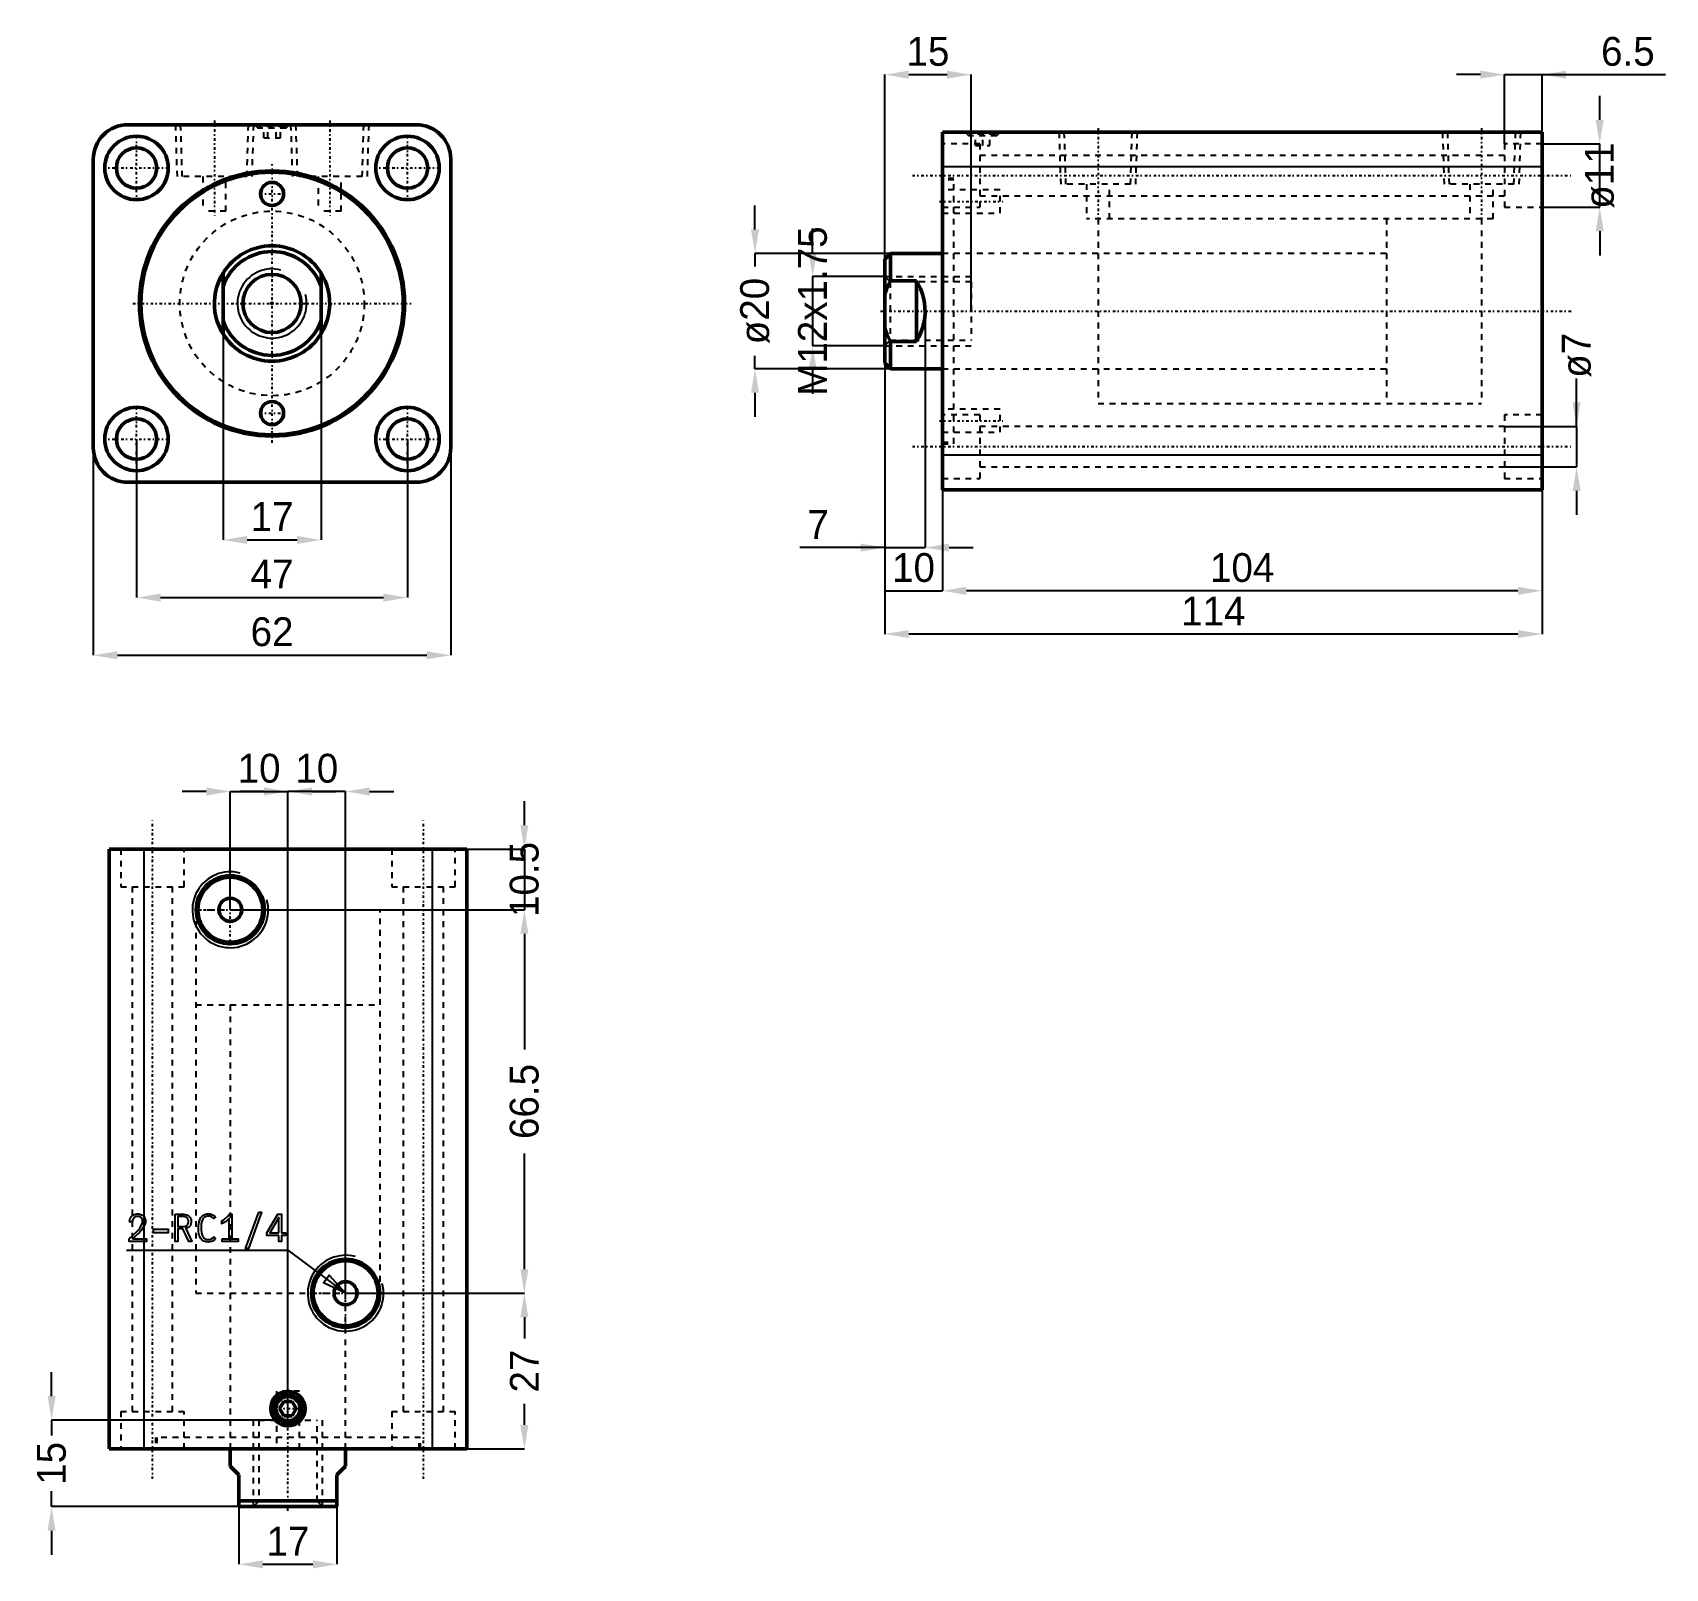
# Model space of a CAD drawing. Header units: millimetres. Extents: x -42 to 242, y -219 to 47.
import ezdxf

# ---------------------------------------------------------------- set-up
doc = ezdxf.new("R2010")
doc.units = ezdxf.units.MM
doc.linetypes.add('Center', pattern=[1.5, 0.45, -0.5, 0.05, -0.5])
doc.linetypes.add('Dashed', pattern=[2, 1, -1])
for name, color, linetype, lineweight in [('2d ConnectionPoints', 7, 'Continuous', 50), ('AM_0', 7, 'Continuous', 50), ('AM_4', 3, 'Continuous', 25), ('AM_5', 3, 'Continuous', 25), ('AM_7', 7, 'Center', 25), ('AM_9', 6, 'Dashed', 25)]:
    doc.layers.add(name, color=color, linetype=linetype, lineweight=lineweight)
doc.dimstyles.new('ISO-25', dxfattribs={"dimtxt": 2.5, "dimasz": 2.5, "dimexe": 1.25, "dimexo": 0.625, "dimtad": 1, "dimtxsty": 'Standard', "dimcen": 2.5, "dimadec": 0, "dimazin": 0, "dimtfac": 1, "dimtmove": 0, "dimatfit": 3, "dimfxl": 1, "dimarcsym": 0})

# ---------------------------------------------------------------- blocks, each defined once
blk = doc.blocks.new('1_RODcxhc_a_sd_32_50_IN_0_in_CXHC_A_IN_SD_32_50ST_0__CN_0')
at = {"layer": 'AM_0'}
for p, q in [((-8.5, -5.27), (-8.5, 5.27)), ((8.5, 5.27), (8.5, -5.27))]:
    blk.add_line(p, q, dxfattribs=at)
for points in [[(-8.5, 5.27), (-8.93, 4.51), (-9.29, 3.71), (-9.57, 2.89), (-9.79, 2.04), (-9.93, 1.18), (-10, 0.31), (-9.98, -0.56), (-9.9, -1.43), (-9.74, -2.29), (-9.5, -3.13), (-9.19, -3.94), (-8.81, -4.73), (-8.5, -5.27)], [(8.5, -5.27), (8.93, -4.51), (9.29, -3.71), (9.57, -2.89), (9.79, -2.04), (9.93, -1.18), (10, -0.31), (9.98, 0.56), (9.9, 1.43), (9.74, 2.29), (9.5, 3.13), (9.19, 3.94), (8.81, 4.73), (8.5, 5.27)]]:
    blk.add_lwpolyline(points, dxfattribs=at)
blk.add_circle((0, 0), 5.05, dxfattribs=at)
for radius, start, end in [(10, 31.7883, 148.2117), (9, 19.1881, 160.8119), (9, 199.1881, 340.8119), (10, 211.7883, 328.2117)]:
    blk.add_arc((0, 0), radius, start, end, dxfattribs=at)
at = {"layer": 'AM_5'}
blk.add_arc((0, 0), 6, 75, 15, dxfattribs=at)
blk = doc.blocks.new('2_bodycxhc_a_sd_32_50_0_in_CXHC_A_IN_SD_32_50ST_0__CN_0')
at = {"layer": 'AM_0'}
for p, q in [((25, 31), (-25, 31)), ((-31, 25), (-31, -25)), ((31, -25), (31, 25)), ((-25, -31), (25, -31))]:
    blk.add_line(p, q, dxfattribs=at)
for centre, radius in [((-23.5, 23.5), 5.5), ((23.5, 23.5), 5.5), ((-23.5, 23.5), 3.5), ((23.5, 23.5), 3.5), ((0, 0), 23), ((0, 0), 22.75), ((0, 19), 2), ((-23.5, -23.5), 5.5), ((0, -19), 2), ((23.5, -23.5), 5.5), ((-23.5, -23.5), 3.5), ((23.5, -23.5), 3.5)]:
    blk.add_circle(centre, radius, dxfattribs=at)
for centre, start, end in [((-25, 25), 90, 180), ((25, 25), 0, 90), ((-25, -25), 180, 270), ((25, -25), 270, 360)]:
    blk.add_arc(centre, 6, start, end, dxfattribs=at)
at = {"layer": 'AM_5', "linetype": 'Dashed'}
for p, q in [((-16.77, 31), (-16.48, 22)), ((-3.23, 31), (-3.52, 22)), ((3.23, 31), (3.52, 22)), ((16.77, 31), (16.48, 22))]:
    blk.add_line(p, q, dxfattribs=at)
at = {"layer": 'AM_7'}
for p, q in [((-10, 31.75), (-10, 15.25)), ((10, 31.75), (10, 15.25)), ((-23.5, 17.73), (-23.5, 29.27)), ((0, 31.03), (0, 30.37)), ((23.5, 17.73), (23.5, 29.27)), ((-29.27, 23.5), (-17.73, 23.5)), ((0, -24.15), (0, 24.15)), ((17.73, 23.5), (29.27, 23.5)), ((-2.1, 19), (2.1, 19)), ((-24.15, 0), (24.15, 0)), ((-23.5, -29.27), (-23.5, -17.73)), ((-2.1, -19), (2.1, -19)), ((23.5, -29.27), (23.5, -17.73)), ((-29.27, -23.5), (-17.73, -23.5)), ((17.73, -23.5), (29.27, -23.5))]:
    blk.add_line(p, q, dxfattribs=at)
at = {"layer": 'AM_9'}
for p, q in [((-15.91, 31), (-15.63, 22)), ((-4.37, 22), (-4.09, 31)), ((-3, 31), (-2.4, 30.4)), ((-2.1, 30.7), (-2.4, 30.4)), ((2.4, 30.4), (-2.4, 30.4)), ((2.1, 30.7), (-2.1, 30.7)), ((-1.44, 28.7), (-1.44, 30.7)), ((-1.44, 28.7), (1.44, 28.7)), ((-0.72, 28.7), (-0.72, 30.7)), ((0.72, 28.7), (0.72, 30.7)), ((1.44, 28.7), (1.44, 30.7)), ((2.4, 30.4), (2.1, 30.7)), ((2.4, 30.4), (3, 31)), ((4.09, 31), (4.37, 22)), ((15.63, 22), (15.91, 31)), ((-4.37, 22), (-15.63, 22)), ((-12, 22), (-12, 16)), ((-8, 16), (-8, 22)), ((15.63, 22), (4.37, 22)), ((8, 22), (8, 16)), ((12, 16), (12, 22)), ((-8, 16), (-12, 16)), ((12, 16), (8, 16))]:
    blk.add_line(p, q, dxfattribs=at)
blk.add_circle((0, 0), 16, dxfattribs=at)
blk = doc.blocks.new('*D3')
at = {"layer": 'AM_5', "color": 0, "lineweight": -2}
for p, q in [((-23.5, -23.5), (-23.5, -51)), ((23.5, -23.5), (23.5, -51)), ((-19.33, -51), (19.33, -51))]:
    blk.add_line(p, q, dxfattribs=at)
at = {"layer": 'AM_5', "color": 0}
for points in [[(-19.33, -50.31), (-19.33, -51.69), (-23.5, -51)], [(19.33, -51.69), (19.33, -50.31), (23.5, -51)]]:
    blk.add_solid(points, dxfattribs=at)
at = {"layer": 'Defpoints', "color": 0}
for p in [(-23.5, -23.5), (23.5, -23.5), (23.5, -51)]:
    blk.add_point(p, dxfattribs=at)
at = {"layer": 'AM_5', "color": 0, "insert": (0, -46.91), "char_height": 5, "attachment_point": 5}
blk.add_mtext('47', dxfattribs=at)
blk = doc.blocks.new('*D4')
at = {"layer": 'AM_5', "color": 0, "lineweight": -2}
for p, q in [((-31, -25), (-31, -61)), ((31, -25), (31, -61)), ((-26.83, -61), (26.83, -61))]:
    blk.add_line(p, q, dxfattribs=at)
at = {"layer": 'AM_5', "color": 0}
for points in [[(-26.83, -60.31), (-26.83, -61.69), (-31, -61)], [(26.83, -61.69), (26.83, -60.31), (31, -61)]]:
    blk.add_solid(points, dxfattribs=at)
at = {"layer": 'Defpoints', "color": 0}
for p in [(-31, -25), (31, -25), (31, -61)]:
    blk.add_point(p, dxfattribs=at)
at = {"layer": 'AM_5', "color": 0, "insert": (0, -56.95), "char_height": 5, "attachment_point": 5}
blk.add_mtext('62', dxfattribs=at)
blk = doc.blocks.new('*D5')
at = {"layer": 'AM_5', "color": 0, "lineweight": -2}
for p, q in [((-8.5, 0), (-8.5, -41)), ((8.5, 0), (8.5, -41)), ((-4.33, -41), (4.33, -41))]:
    blk.add_line(p, q, dxfattribs=at)
at = {"layer": 'AM_5', "color": 0}
for points in [[(-4.33, -40.31), (-4.33, -41.69), (-8.5, -41)], [(4.33, -41.69), (4.33, -40.31), (8.5, -41)]]:
    blk.add_solid(points, dxfattribs=at)
at = {"layer": 'Defpoints', "color": 0}
for p in [(-8.5, 0), (8.5, 0), (8.5, -41)]:
    blk.add_point(p, dxfattribs=at)
at = {"layer": 'AM_5', "color": 0, "insert": (0, -36.95), "char_height": 5, "attachment_point": 5}
blk.add_mtext('17', dxfattribs=at)
blk = doc.blocks.new('1_RODcxhc_a_sd_32_50_IN_0_in_CXHC_A_IN_SD_32_50ST_0__CN_2')
at = {"layer": 'AM_0'}
for p, q in [((-9, 10), (-10, 9)), ((-10, 9), (-10, -9)), ((0, 10), (-9, 10)), ((-9, 10), (-9, 5.27)), ((-4.5, 5.27), (-9, 5.27)), ((-4.5, 5.27), (-4.5, -5.27)), ((-9, -5.27), (-4.5, -5.27)), ((-9, -5.27), (-9, -10)), ((-10, -9), (-9, -10)), ((-9, -10), (0, -10))]:
    blk.add_line(p, q, dxfattribs=at)
for points in [[(-9, 5.27), (-9.55, 4.14), (-10, 2.96)], [(-4.5, -5.27), (-4.07, -4.51), (-3.71, -3.71), (-3.43, -2.89), (-3.21, -2.04), (-3.07, -1.18), (-3, -0.31), (-3.02, 0.56), (-3.1, 1.43), (-3.26, 2.29), (-3.5, 3.13), (-3.81, 3.94), (-4.19, 4.73), (-4.5, 5.27)], [(-10, -2.96), (-9.55, -4.13), (-9, -5.27)]]:
    blk.add_lwpolyline(points, dxfattribs=at)
at = {"layer": 'AM_5', "linetype": 'Dashed'}
for p, q in [((-10, 6), (5, 6)), ((-10, -6), (5, -6))]:
    blk.add_line(p, q, dxfattribs=at)
at = {"layer": 'AM_9'}
for p, q in [((93.5, 16), (77, 16)), ((77, 16), (77, -16)), ((93.5, 16), (93.5, -16)), ((77, 10), (0, 10)), ((-9.05, 5.05), (-10, 6)), ((5, 5.05), (-9.05, 5.05)), ((-9.05, 5.05), (-9.05, -5.05)), ((5, 5.05), (5, -5.05)), ((-10, -6), (-9.05, -5.05)), ((-9.05, -5.05), (5, -5.05)), ((0, -10), (77, -10)), ((77, -16), (93.5, -16))]:
    blk.add_line(p, q, dxfattribs=at)
blk = doc.blocks.new('2_bodycxhc_a_sd_32_50_0_in_CXHC_A_IN_SD_32_50ST_0__CN_2')
at = {"layer": 'AM_0'}
for p, q in [((104, 31), (0, 31)), ((0, -31), (0, 31)), ((104, -31), (104, 31)), ((104, -31), (0, -31))]:
    blk.add_line(p, q, dxfattribs=at)
at = {"layer": 'AM_4'}
for p, q in [((104, 25), (0, 25)), ((104, -25), (0, -25))]:
    blk.add_line(p, q, dxfattribs=at)
at = {"layer": 'AM_5', "linetype": 'Dashed'}
for p, q in [((20.23, 31), (20.52, 22)), ((33.77, 31), (33.48, 22)), ((86.73, 31), (87.02, 22)), ((100.27, 31), (99.98, 22))]:
    blk.add_line(p, q, dxfattribs=at)
at = {"layer": 'AM_7'}
for p, q in [((27, 31.75), (27, 15.25)), ((93.5, 31.75), (93.5, 15.25)), ((7, 31.03), (7, 30.37)), ((-5.2, 23.5), (109.2, 23.5)), ((-0.5, 19), (10.5, 19)), ((-10.75, 0), (109.2, 0)), ((-0.5, -19), (10.5, -19)), ((-5.2, -23.5), (109.2, -23.5))]:
    blk.add_line(p, q, dxfattribs=at)
at = {"layer": 'AM_9'}
for p, q in [((6.5, 29), (0, 29)), ((4, 31), (4.6, 30.4)), ((4.9, 30.7), (4.6, 30.4)), ((9.4, 30.4), (4.6, 30.4)), ((9.1, 30.7), (4.9, 30.7)), ((5.75, 28.7), (5.75, 30.7)), ((5.75, 28.7), (8.25, 28.7)), ((6.5, 29), (6.5, 18)), ((7, 28.7), (7, 30.7)), ((8.25, 28.7), (8.25, 30.7)), ((9.4, 30.4), (9.1, 30.7)), ((9.4, 30.4), (10, 31)), ((21.09, 31), (21.37, 22)), ((32.63, 22), (32.91, 31)), ((87.59, 31), (87.87, 22)), ((104, 29), (97.5, 29)), ((97.5, 29), (97.5, 18)), ((99.13, 22), (99.41, 31)), ((97.5, 27), (6.5, 27)), ((2, 23), (0, 23)), ((2, 22.75), (0, 22.75)), ((2, -23), (2, 23)), ((10, 21), (0, 21)), ((6.5, 20), (97.5, 20)), ((10, 17), (10, 21)), ((32.63, 22), (21.37, 22)), ((25, 22), (25, 16)), ((29, 16), (29, 22)), ((99.13, 22), (87.87, 22)), ((91.5, 22), (91.5, 16)), ((95.5, 16), (95.5, 22)), ((0, 18), (6.5, 18)), ((0, 17), (10, 17)), ((97.5, 18), (104, 18)), ((95.5, 16), (25, 16)), ((27, 16), (27, -16)), ((93.5, 16), (93.5, -16)), ((27, 10), (0, 10)), ((0, -10), (27, -10)), ((27, -16), (93.5, -16)), ((10, -17), (0, -17)), ((6.5, -18), (0, -18)), ((6.5, -18), (6.5, -29)), ((10, -21), (10, -17)), ((104, -18), (97.5, -18)), ((97.5, -18), (97.5, -29)), ((0, -21), (10, -21)), ((97.5, -20), (6.5, -20)), ((0, -22.75), (2, -22.75)), ((0, -23), (2, -23)), ((6.5, -27), (97.5, -27)), ((0, -29), (6.5, -29)), ((97.5, -29), (104, -29))]:
    blk.add_line(p, q, dxfattribs=at)
blk = doc.blocks.new('*D19')
at = {"layer": 'AM_5', "color": 0, "lineweight": -2}
for p, q in [((83.76, 12.84), (83.76, 17.01)), ((107.26, 8.68), (83.76, 8.68)), ((83.76, 8.68), (83.76, 6.43)), ((83.76, -11.32), (83.76, -9.07)), ((107.26, -11.32), (83.76, -11.32)), ((83.76, -15.49), (83.76, -19.66))]:
    blk.add_line(p, q, dxfattribs=at)
at = {"layer": 'AM_5', "color": 0}
for points in [[(83.07, 12.84), (84.46, 12.84), (83.76, 8.68)], [(84.46, -15.49), (83.07, -15.49), (83.76, -11.32)]]:
    blk.add_solid(points, dxfattribs=at)
at = {"layer": 'Defpoints', "color": 0}
for p in [(107.26, 8.68), (83.76, -11.32), (107.26, -11.32)]:
    blk.add_point(p, dxfattribs=at)
at = {"layer": 'AM_5', "color": 0, "insert": (83.76, -1.32), "char_height": 5, "attachment_point": 5, "rotation": 90}
blk.add_mtext('ø20', dxfattribs=at)
blk = doc.blocks.new('*D20')
at = {"layer": 'AM_5', "color": 0, "lineweight": -2}
for p, q in [((106.26, -1.32), (106.26, -42.32)), ((113.26, -1.32), (113.26, -42.32)), ((106.26, -42.32), (91.55, -42.32)), ((106.26, -42.32), (113.26, -42.32)), ((117.43, -42.32), (121.59, -42.32))]:
    blk.add_line(p, q, dxfattribs=at)
at = {"layer": 'AM_5', "color": 0}
for points in [[(102.09, -43.02), (102.09, -41.63), (106.26, -42.32)], [(117.43, -41.63), (117.43, -43.02), (113.26, -42.32)]]:
    blk.add_solid(points, dxfattribs=at)
at = {"layer": 'Defpoints', "color": 0}
for p in [(106.26, -1.32), (113.26, -1.32), (113.26, -42.32)]:
    blk.add_point(p, dxfattribs=at)
at = {"layer": 'AM_5', "color": 0, "insert": (94.72, -38.32), "char_height": 5, "attachment_point": 5}
blk.add_mtext('7', dxfattribs=at)
blk = doc.blocks.new('*D21')
at = {"layer": 'AM_5', "color": 0, "lineweight": -2}
for p, q in [((106.26, -1.32), (106.26, -49.82)), ((116.26, -26.32), (116.26, -49.82)), ((106.26, -49.82), (116.26, -49.82))]:
    blk.add_line(p, q, dxfattribs=at)
at = {"layer": 'Defpoints', "color": 0}
for p in [(106.26, -1.32), (116.26, -26.32), (116.26, -49.82)]:
    blk.add_point(p, dxfattribs=at)
at = {"layer": 'AM_5', "color": 0, "insert": (111.26, -45.82), "char_height": 5, "attachment_point": 5}
blk.add_mtext('10', dxfattribs=at)
blk = doc.blocks.new('*D22')
at = {"layer": 'AM_5', "color": 0, "lineweight": -2}
for p, q in [((116.26, -26.32), (116.26, -49.82)), ((220.26, -32.32), (220.26, -49.82)), ((216.09, -49.82), (120.43, -49.82))]:
    blk.add_line(p, q, dxfattribs=at)
at = {"layer": 'AM_5', "color": 0}
for points in [[(120.43, -49.13), (120.43, -50.52), (116.26, -49.82)], [(216.09, -50.52), (216.09, -49.13), (220.26, -49.82)]]:
    blk.add_solid(points, dxfattribs=at)
at = {"layer": 'Defpoints', "color": 0}
for p in [(116.26, -26.32), (220.26, -32.32), (116.26, -49.82)]:
    blk.add_point(p, dxfattribs=at)
at = {"layer": 'AM_5', "color": 0, "insert": (168.26, -45.82), "char_height": 5, "attachment_point": 5}
blk.add_mtext('104', dxfattribs=at)
blk = doc.blocks.new('*D23')
at = {"layer": 'AM_5', "color": 0, "lineweight": -2}
for p, q in [((106.26, -1.32), (106.26, -57.32)), ((220.26, -32.32), (220.26, -57.32)), ((216.09, -57.32), (110.43, -57.32))]:
    blk.add_line(p, q, dxfattribs=at)
at = {"layer": 'AM_5', "color": 0}
for points in [[(110.43, -56.63), (110.43, -58.02), (106.26, -57.32)], [(216.09, -58.02), (216.09, -56.63), (220.26, -57.32)]]:
    blk.add_solid(points, dxfattribs=at)
at = {"layer": 'Defpoints', "color": 0}
for p in [(106.26, -1.32), (220.26, -32.32), (106.26, -57.32)]:
    blk.add_point(p, dxfattribs=at)
at = {"layer": 'AM_5', "color": 0, "insert": (163.26, -53.32), "char_height": 5, "attachment_point": 5}
blk.add_mtext('114', dxfattribs=at)
blk = doc.blocks.new('*D24')
at = {"layer": 'AM_5', "color": 0, "lineweight": -2}
for p, q in [((226.26, -21.32), (226.26, -12.99)), ((213.76, -21.32), (226.26, -21.32)), ((226.26, -21.32), (226.26, -28.32)), ((213.76, -28.32), (226.26, -28.32)), ((226.26, -32.49), (226.26, -36.66))]:
    blk.add_line(p, q, dxfattribs=at)
at = {"layer": 'AM_5', "color": 0}
for points in [[(225.57, -17.16), (226.96, -17.16), (226.26, -21.32)], [(226.96, -32.49), (225.57, -32.49), (226.26, -28.32)]]:
    blk.add_solid(points, dxfattribs=at)
at = {"layer": 'Defpoints', "color": 0}
for p in [(213.76, -21.32), (213.76, -28.32), (226.26, -28.32)]:
    blk.add_point(p, dxfattribs=at)
at = {"layer": 'AM_5', "color": 0, "insert": (226.26, -8.99), "char_height": 5, "attachment_point": 5, "rotation": 90}
blk.add_mtext('ø7', dxfattribs=at)
blk = doc.blocks.new('*D25')
at = {"layer": 'AM_5', "color": 0, "lineweight": -2}
for p, q in [((230.26, 31.84), (230.26, 36.01)), ((220.26, 27.68), (230.26, 27.68)), ((230.26, 16.68), (230.26, 27.68)), ((220.26, 16.68), (230.26, 16.68)), ((230.26, 12.51), (230.26, 8.34))]:
    blk.add_line(p, q, dxfattribs=at)
at = {"layer": 'AM_5', "color": 0}
for points in [[(229.57, 31.84), (230.96, 31.84), (230.26, 27.68)], [(230.96, 12.51), (229.57, 12.51), (230.26, 16.68)]]:
    blk.add_solid(points, dxfattribs=at)
at = {"layer": 'Defpoints', "color": 0}
for p in [(220.26, 27.68), (230.26, 27.68), (220.26, 16.68)]:
    blk.add_point(p, dxfattribs=at)
at = {"layer": 'AM_5', "color": 0, "insert": (230.26, 22.18), "char_height": 5, "attachment_point": 5, "rotation": 90}
blk.add_mtext('ø11', dxfattribs=at)
blk = doc.blocks.new('*D26')
at = {"layer": 'AM_5', "color": 0, "lineweight": -2}
for p, q in [((209.59, 39.68), (205.43, 39.68)), ((213.76, 27.68), (213.76, 39.68)), ((213.76, 39.68), (220.26, 39.68)), ((220.26, 27.68), (220.26, 39.68)), ((220.26, 39.68), (241.65, 39.68))]:
    blk.add_line(p, q, dxfattribs=at)
at = {"layer": 'AM_5', "color": 0}
for points in [[(209.59, 38.98), (209.59, 40.37), (213.76, 39.68)], [(224.43, 40.37), (224.43, 38.98), (220.26, 39.68)]]:
    blk.add_solid(points, dxfattribs=at)
at = {"layer": 'Defpoints', "color": 0}
for p in [(220.26, 39.68), (213.76, 27.68), (220.26, 27.68)]:
    blk.add_point(p, dxfattribs=at)
at = {"layer": 'AM_5', "color": 0, "insert": (235.15, 43.68), "char_height": 5, "attachment_point": 5}
blk.add_mtext('6.5', dxfattribs=at)
blk = doc.blocks.new('*D27')
at = {"layer": 'AM_5', "color": 0, "lineweight": -2}
for p, q in [((106.26, -1.32), (106.26, 39.68)), ((110.43, 39.68), (117.09, 39.68)), ((121.26, -1.32), (121.26, 39.68))]:
    blk.add_line(p, q, dxfattribs=at)
at = {"layer": 'AM_5', "color": 0}
for points in [[(110.43, 40.37), (110.43, 38.98), (106.26, 39.68)], [(117.09, 38.98), (117.09, 40.37), (121.26, 39.68)]]:
    blk.add_solid(points, dxfattribs=at)
at = {"layer": 'Defpoints', "color": 0}
for p in [(121.26, 39.68), (106.26, -1.32), (121.26, -1.32)]:
    blk.add_point(p, dxfattribs=at)
at = {"layer": 'AM_5', "color": 0, "insert": (113.76, 43.68), "char_height": 5, "attachment_point": 5}
blk.add_mtext('15', dxfattribs=at)
blk = doc.blocks.new('*D28')
at = {"layer": 'AM_5', "color": 0, "lineweight": -2}
for p, q in [((93.76, 8.84), (93.76, 13.01)), ((106.26, 4.68), (93.76, 4.68)), ((93.76, 4.68), (93.76, -7.32)), ((106.26, -7.32), (93.76, -7.32)), ((93.76, -11.49), (93.76, -15.66))]:
    blk.add_line(p, q, dxfattribs=at)
at = {"layer": 'AM_5', "color": 0}
for points in [[(93.07, 8.84), (94.46, 8.84), (93.76, 4.68)], [(94.46, -11.49), (93.07, -11.49), (93.76, -7.32)]]:
    blk.add_solid(points, dxfattribs=at)
at = {"layer": 'Defpoints', "color": 0}
for p in [(106.26, 4.68), (93.76, -7.32), (106.26, -7.32)]:
    blk.add_point(p, dxfattribs=at)
at = {"layer": 'AM_5', "color": 0, "insert": (93.76, -1.32), "char_height": 5, "attachment_point": 5, "rotation": 90}
blk.add_mtext('M12x1.75', dxfattribs=at)
blk = doc.blocks.new('1_RODcxhc_a_sd_32_50_IN_0_in_CXHC_A_IN_SD_32_50ST_0__CN_4')
at = {"layer": 'AM_0'}
for p, q in [((-10, 0), (-10, -3)), ((10, -3), (10, 0)), ((-8.5, -4.5), (-10, -3)), ((-8.5, -10), (-8.5, -4.5)), ((10, -3), (8.5, -4.5)), ((8.5, -4.5), (8.5, -10)), ((-8.5, -9), (8.5, -9)), ((-8.5, -10), (8.5, -10))]:
    blk.add_line(p, q, dxfattribs=at)
at = {"layer": 'AM_5', "linetype": 'Dashed'}
for p, q in [((-6, -10), (-6, 5)), ((6, -10), (6, 5))]:
    blk.add_line(p, q, dxfattribs=at)
at = {"layer": 'AM_7'}
blk.add_line((0, -10.75), (0, 109.2), dxfattribs=at)
at = {"layer": 'AM_9'}
for p, q in [((-16, 93.5), (16, 93.5)), ((-16, 93.5), (-16, 77)), ((16, 77), (16, 93.5)), ((-16, 77), (16, 77)), ((-10, 77), (-10, 0)), ((10, 0), (10, 77)), ((-5.053, 5), (5.053, 5)), ((-5.053, 5), (-5.053, -9.053)), ((5.053, -9.053), (5.053, 5)), ((-5.053, -9.053), (-6, -10)), ((-5.053, -9.053), (5.053, -9.053)), ((6, -10), (5.053, -9.053))]:
    blk.add_line(p, q, dxfattribs=at)
blk = doc.blocks.new('2_bodycxhc_a_sd_32_50_0_in_CXHC_A_IN_SD_32_50ST_0__CN_4')
at = {"layer": 'AM_0'}
for p, q in [((-31, 104), (-31, 0)), ((31, 104), (-31, 104)), ((31, 104), (31, 0)), ((-0.72, 8.25), (-1.44, 7)), ((-1.44, 7), (-0.72, 5.75)), ((0.72, 8.25), (-0.72, 8.25)), ((-0.72, 5.75), (0.72, 5.75)), ((1.44, 7), (0.72, 8.25)), ((0.72, 5.75), (1.44, 7)), ((31, 0), (-31, 0))]:
    blk.add_line(p, q, dxfattribs=at)
for centre, radius in [((-10, 93.5), 5.91), ((-10, 93.5), 5.63), ((-10, 93.5), 2), ((10, 27), 5.91), ((10, 27), 5.63), ((10, 27), 2), ((0, 7), 3), ((0, 7), 2.4), ((0, 7), 2.1)]:
    blk.add_circle(centre, radius, dxfattribs=at)
at = {"layer": 'AM_4'}
for p, q in [((-25, 104), (-25, 0)), ((25, 104), (25, 0))]:
    blk.add_line(p, q, dxfattribs=at)
at = {"layer": 'AM_5'}
for centre in [(-10, 93.5), (10, 27)]:
    blk.add_arc(centre, 6.58, 75, 15, dxfattribs=at)
at = {"layer": 'AM_7'}
for p, q in [((-23.5, -5.2), (-23.5, 109.2)), ((23.5, -5.2), (23.5, 109.2)), ((-10, 87.29), (-10, 99.71)), ((-16.21, 93.5), (-3.79, 93.5)), ((10, 20.79), (10, 33.21)), ((3.79, 27), (16.21, 27)), ((-3.15, 7), (3.15, 7))]:
    blk.add_line(p, q, dxfattribs=at)
at = {"layer": 'AM_9'}
for p, q in [((-29, 104), (-29, 97.5)), ((-18, 97.5), (-18, 104)), ((18, 104), (18, 97.5)), ((29, 97.5), (29, 104)), ((-29, 97.5), (-18, 97.5)), ((-27, 97.5), (-27, 6.5)), ((-20, 6.5), (-20, 97.5)), ((18, 97.5), (29, 97.5)), ((20, 97.5), (20, 6.5)), ((27, 6.5), (27, 97.5)), ((-16, 93.5), (16, 93.5)), ((-16, 93.5), (-16, 27)), ((16, 27), (16, 93.5)), ((-16, 27), (16, 27)), ((-10, 27), (-10, 0)), ((10, 0), (10, 27)), ((2, 10), (-2, 10)), ((-2, 10), (-2, 0)), ((2, 0), (2, 10)), ((-29, 6.5), (-18, 6.5)), ((-29, 6.5), (-29, 0)), ((-18, 0), (-18, 6.5)), ((18, 6.5), (29, 6.5)), ((18, 6.5), (18, 0)), ((29, 0), (29, 6.5)), ((23, 2), (-23, 2)), ((-23, 2), (-23, 0)), ((-22.75, 2), (-22.75, 0)), ((22.75, 0), (22.75, 2)), ((23, 0), (23, 2))]:
    blk.add_line(p, q, dxfattribs=at)
blk = doc.blocks.new('*D40')
at = {"layer": 'AM_5', "color": 0, "lineweight": -2}
for p, q in [((-5.74, -208.62), (-5.74, -218.62)), ((11.26, -208.62), (11.26, -218.62)), ((-1.57, -218.62), (7.1, -218.62))]:
    blk.add_line(p, q, dxfattribs=at)
at = {"layer": 'AM_5', "color": 0}
for points in [[(-1.57, -217.93), (-1.57, -219.32), (-5.74, -218.62)], [(7.1, -219.32), (7.1, -217.93), (11.26, -218.62)]]:
    blk.add_solid(points, dxfattribs=at)
at = {"layer": 'Defpoints', "color": 0}
for p in [(-5.74, -208.62), (11.26, -208.62), (11.26, -218.62)]:
    blk.add_point(p, dxfattribs=at)
at = {"layer": 'AM_5', "color": 0, "insert": (2.76, -214.62), "char_height": 5, "attachment_point": 5}
blk.add_mtext('17', dxfattribs=at)
blk = doc.blocks.new('*D41')
at = {"layer": 'AM_5', "color": 0, "lineweight": -2}
for p, q in [((-38.24, -189.46), (-38.24, -185.29)), ((2.76, -193.62), (-38.24, -193.62)), ((-38.24, -193.62), (-38.24, -196.29)), ((-38.24, -208.62), (-38.24, -205.96)), ((-5.74, -208.62), (-38.24, -208.62)), ((-38.24, -212.79), (-38.24, -216.96))]:
    blk.add_line(p, q, dxfattribs=at)
at = {"layer": 'AM_5', "color": 0}
for points in [[(-38.93, -189.46), (-37.54, -189.46), (-38.24, -193.62)], [(-37.54, -212.79), (-38.93, -212.79), (-38.24, -208.62)]]:
    blk.add_solid(points, dxfattribs=at)
at = {"layer": 'Defpoints', "color": 0}
for p in [(-38.24, -193.62), (2.76, -193.62), (-5.74, -208.62)]:
    blk.add_point(p, dxfattribs=at)
at = {"layer": 'AM_5', "color": 0, "insert": (-38.24, -201.12), "char_height": 5, "attachment_point": 5, "rotation": 90}
blk.add_mtext('15', dxfattribs=at)
blk = doc.blocks.new('*D42')
at = {"layer": 'AM_5', "color": 0, "lineweight": -2}
for p, q in [((12.76, -171.62), (43.76, -171.62)), ((43.76, -175.79), (43.76, -179.46)), ((43.76, -194.46), (43.76, -190.79)), ((33.76, -198.62), (43.76, -198.62))]:
    blk.add_line(p, q, dxfattribs=at)
at = {"layer": 'AM_5', "color": 0}
for points in [[(44.46, -175.79), (43.07, -175.79), (43.76, -171.62)], [(43.07, -194.46), (44.46, -194.46), (43.76, -198.62)]]:
    blk.add_solid(points, dxfattribs=at)
at = {"layer": 'Defpoints', "color": 0}
for p in [(12.76, -171.62), (43.76, -171.62), (33.76, -198.62)]:
    blk.add_point(p, dxfattribs=at)
at = {"layer": 'AM_5', "color": 0, "insert": (43.76, -185.12), "char_height": 5, "attachment_point": 5, "rotation": 90}
blk.add_mtext('27', dxfattribs=at)
blk = doc.blocks.new('*D43')
at = {"layer": 'AM_5', "color": 0, "lineweight": -2}
for p, q in [((-7.24, -105.12), (43.76, -105.12)), ((43.76, -109.29), (43.76, -129.37)), ((43.76, -167.46), (43.76, -147.37)), ((12.76, -171.62), (43.76, -171.62))]:
    blk.add_line(p, q, dxfattribs=at)
at = {"layer": 'AM_5', "color": 0}
for points in [[(44.46, -109.29), (43.07, -109.29), (43.76, -105.12)], [(43.07, -167.46), (44.46, -167.46), (43.76, -171.62)]]:
    blk.add_solid(points, dxfattribs=at)
at = {"layer": 'Defpoints', "color": 0}
for p in [(-7.24, -105.12), (12.76, -171.62), (43.76, -171.62)]:
    blk.add_point(p, dxfattribs=at)
at = {"layer": 'AM_5', "color": 0, "insert": (43.76, -138.37), "char_height": 5, "attachment_point": 5, "rotation": 90}
blk.add_mtext('66.5', dxfattribs=at)
blk = doc.blocks.new('*D44')
at = {"layer": 'AM_5', "color": 0, "lineweight": -2}
for p, q in [((43.76, -90.46), (43.76, -86.29)), ((26.26, -94.62), (43.76, -94.62)), ((43.76, -94.62), (43.76, -105.12)), ((-7.24, -105.12), (43.76, -105.12)), ((43.76, -109.29), (43.76, -113.46))]:
    blk.add_line(p, q, dxfattribs=at)
at = {"layer": 'AM_5', "color": 0}
for points in [[(43.07, -90.46), (44.46, -90.46), (43.76, -94.62)], [(44.46, -109.29), (43.07, -109.29), (43.76, -105.12)]]:
    blk.add_solid(points, dxfattribs=at)
at = {"layer": 'Defpoints', "color": 0}
for p in [(26.26, -94.62), (-7.24, -105.12), (43.76, -105.12)]:
    blk.add_point(p, dxfattribs=at)
at = {"layer": 'AM_5', "color": 0, "insert": (43.76, -99.87), "char_height": 5, "attachment_point": 5, "rotation": 90}
blk.add_mtext('10.5', dxfattribs=at)
blk = doc.blocks.new('*D45')
at = {"layer": 'AM_5', "color": 0, "lineweight": -2}
for p, q in [((-11.4, -84.62), (-15.57, -84.62)), ((-7.24, -105.12), (-7.24, -84.62)), ((-7.24, -84.62), (2.76, -84.62)), ((2.76, -193.62), (2.76, -84.62)), ((6.93, -84.62), (11.1, -84.62))]:
    blk.add_line(p, q, dxfattribs=at)
at = {"layer": 'AM_5', "color": 0}
for points in [[(-11.4, -85.32), (-11.4, -83.93), (-7.24, -84.62)], [(6.93, -83.93), (6.93, -85.32), (2.76, -84.62)]]:
    blk.add_solid(points, dxfattribs=at)
at = {"layer": 'Defpoints', "color": 0}
for p in [(2.76, -84.62), (-7.24, -105.12), (2.76, -193.62)]:
    blk.add_point(p, dxfattribs=at)
at = {"layer": 'AM_5', "color": 0, "insert": (-2.24, -80.62), "char_height": 5, "attachment_point": 5}
blk.add_mtext('10', dxfattribs=at)
blk = doc.blocks.new('*D46')
at = {"layer": 'AM_5', "color": 0, "lineweight": -2}
for p, q in [((-1.4, -84.62), (-5.57, -84.62)), ((2.76, -193.62), (2.76, -84.62)), ((12.76, -84.62), (2.76, -84.62)), ((12.76, -171.62), (12.76, -84.62)), ((16.93, -84.62), (21.1, -84.62))]:
    blk.add_line(p, q, dxfattribs=at)
at = {"layer": 'AM_5', "color": 0}
for points in [[(-1.4, -85.32), (-1.4, -83.93), (2.76, -84.62)], [(16.93, -83.93), (16.93, -85.32), (12.76, -84.62)]]:
    blk.add_solid(points, dxfattribs=at)
at = {"layer": 'Defpoints', "color": 0}
for p in [(2.76, -84.62), (12.76, -171.62), (2.76, -193.62)]:
    blk.add_point(p, dxfattribs=at)
at = {"layer": 'AM_5', "color": 0, "insert": (7.76, -80.62), "char_height": 5, "attachment_point": 5}
blk.add_mtext('10', dxfattribs=at)
blk = doc.blocks.new('*D47')
at = {"layer": 'AM_5', "color": 0, "lineweight": -2}
for p, q in [((-5.74, -208.62), (-5.74, -218.62)), ((11.26, -208.62), (11.26, -218.62)), ((-1.57, -218.62), (7.1, -218.62))]:
    blk.add_line(p, q, dxfattribs=at)
at = {"layer": 'AM_5', "color": 0}
for points in [[(-1.57, -217.93), (-1.57, -219.32), (-5.74, -218.62)], [(7.1, -219.32), (7.1, -217.93), (11.26, -218.62)]]:
    blk.add_solid(points, dxfattribs=at)
at = {"layer": 'Defpoints', "color": 0}
for p in [(-5.74, -208.62), (11.26, -208.62), (11.26, -218.62)]:
    blk.add_point(p, dxfattribs=at)
at = {"layer": 'AM_5', "color": 0, "insert": (2.76, -214.62), "char_height": 5, "attachment_point": 5}
blk.add_mtext('17', dxfattribs=at)

msp = doc.modelspace()

# ---------------------------------------------------------------- linework, layer by layer
at = {"layer": '2d ConnectionPoints'}
for p in [(0, 0), (116.261, -1.324), (2.762, -198.625)]:
    msp.add_point(p, dxfattribs=at)
at = {"layer": 'AM_5'}
for p, q in [((-25.238, -164.125), (2.762, -164.125)), ((2.762, -164.125), (12.762, -171.625))]:
    msp.add_line(p, q, dxfattribs=at)
for points in [[(-24.591, -162.014), (-24.591, -162.014), (-24.377, -161.818), (-24.072, -161.532), (-24.072, -161.532), (-23.786, -161.256), (-23.606, -161.076), (-23.606, -161.076), (-23.434, -160.895), (-23.187, -160.611), (-23.187, -160.611), (-22.954, -160.311), (-22.807, -160.103), (-22.807, -160.103), (-22.677, -159.895), (-22.536, -159.599), (-22.536, -159.599), (-22.46, -159.322), (-22.446, -159.147), (-22.446, -159.147), (-22.45, -159.049), (-22.474, -158.911), (-22.474, -158.911), (-22.517, -158.782), (-22.556, -158.702), (-22.556, -158.702), (-22.604, -158.628), (-22.688, -158.529), (-22.688, -158.529), (-22.786, -158.446), (-22.86, -158.4), (-22.86, -158.4), (-22.94, -158.361), (-23.065, -158.319), (-23.065, -158.319), (-23.2, -158.297), (-23.294, -158.293), (-23.294, -158.293), (-23.398, -158.297), (-23.546, -158.32), (-23.546, -158.32), (-23.683, -158.363), (-23.769, -158.403), (-23.769, -158.403), (-23.848, -158.451), (-23.954, -158.538), (-23.954, -158.538), (-24.043, -158.643), (-24.094, -158.723), (-24.094, -158.723), (-24.136, -158.81), (-24.181, -158.952), (-24.181, -158.952), (-24.206, -159.108), (-24.211, -159.219), (-24.698, -159.219), (-24.698, -159.219), (-24.691, -159.052), (-24.651, -158.82), (-24.651, -158.82), (-24.578, -158.609), (-24.51, -158.481), (-24.51, -158.481), (-24.429, -158.364), (-24.288, -158.21), (-24.288, -158.21), (-24.124, -158.083), (-24.001, -158.013), (-24.001, -158.013), (-23.87, -157.956), (-23.664, -157.894), (-23.664, -157.894), (-23.446, -157.86), (-23.294, -157.854), (-23.294, -157.854), (-23.152, -157.86), (-22.946, -157.891), (-22.946, -157.891), (-22.748, -157.95), (-22.621, -158.003), (-22.621, -158.003), (-22.502, -158.069), (-22.341, -158.188), (-22.341, -158.188), (-22.202, -158.332), (-22.123, -158.442), (-22.123, -158.442), (-22.055, -158.562), (-21.982, -158.757), (-21.982, -158.757), (-21.943, -158.971), (-21.936, -159.125), (-21.936, -159.125), (-21.947, -159.298), (-22.005, -159.564), (-22.005, -159.564), (-22.112, -159.838), (-22.212, -160.025), (-22.212, -160.025), (-22.326, -160.211), (-22.511, -160.479), (-22.511, -160.479), (-22.713, -160.736), (-22.857, -160.901), (-22.857, -160.901), (-23.012, -161.068), (-23.272, -161.339), (-23.272, -161.339), (-23.565, -161.634), (-23.778, -161.845), (-24.123, -162.183), (-21.796, -162.186), (-21.796, -162.625), (-24.763, -162.625), (-24.763, -162.17), (-24.591, -162.014)], [(-16.822, -157.912), (-15.45, -157.912), (-15.45, -157.912), (-15.309, -157.918), (-15.102, -157.947), (-15.102, -157.947), (-14.898, -158), (-14.764, -158.049), (-14.764, -158.049), (-14.636, -158.11), (-14.462, -158.223), (-14.462, -158.223), (-14.308, -158.364), (-14.217, -158.473), (-14.217, -158.473), (-14.139, -158.594), (-14.055, -158.797), (-14.055, -158.797), (-14.009, -159.026), (-14.001, -159.193), (-14.001, -159.193), (-14.011, -159.377), (-14.067, -159.627), (-14.067, -159.627), (-14.171, -159.846), (-14.267, -159.975), (-14.267, -159.975), (-14.38, -160.089), (-14.574, -160.233), (-14.574, -160.233), (-14.798, -160.345), (-14.963, -160.402), (-13.884, -162.657), (-14.41, -162.657), (-15.463, -160.48), (-15.535, -160.48), (-16.341, -160.48), (-16.341, -162.625), (-16.822, -162.625), (-16.822, -157.912)], [(-15.678, -160.057), (-15.678, -160.057), (-15.54, -160.055), (-15.349, -160.042), (-15.349, -160.042), (-15.177, -160.019), (-15.073, -159.997), (-15.073, -159.997), (-14.977, -159.968), (-14.845, -159.905), (-14.845, -159.905), (-14.73, -159.818), (-14.662, -159.747), (-14.662, -159.747), (-14.604, -159.664), (-14.541, -159.512), (-14.541, -159.512), (-14.508, -159.327), (-14.501, -159.186), (-14.501, -159.186), (-14.513, -159.007), (-14.576, -158.78), (-14.576, -158.78), (-14.691, -158.604), (-14.799, -158.515), (-14.799, -158.515), (-14.923, -158.446), (-15.133, -158.37), (-15.133, -158.37), (-15.369, -158.33), (-15.541, -158.322), (-16.341, -158.322), (-16.341, -160.057), (-15.678, -160.057)], [(-11.106, -162.735), (-11.106, -162.735), (-11.423, -162.711), (-11.836, -162.583), (-11.836, -162.583), (-12.174, -162.346), (-12.357, -162.128), (-12.357, -162.128), (-12.507, -161.861), (-12.669, -161.375), (-12.669, -161.375), (-12.756, -160.785), (-12.773, -160.334), (-12.773, -160.334), (-12.755, -159.858), (-12.661, -159.24), (-12.661, -159.24), (-12.487, -158.737), (-12.326, -158.467), (-12.326, -158.467), (-12.132, -158.246), (-11.783, -158.007), (-11.783, -158.007), (-11.365, -157.878), (-11.047, -157.854), (-11.047, -157.854), (-10.743, -157.877), (-10.342, -157.998), (-10.342, -157.998), (-10.006, -158.222), (-9.819, -158.429), (-10.131, -158.683), (-10.131, -158.683), (-10.218, -158.59), (-10.352, -158.475), (-10.352, -158.475), (-10.488, -158.389), (-10.581, -158.348), (-10.581, -158.348), (-10.672, -158.316), (-10.805, -158.282), (-10.805, -158.282), (-10.933, -158.264), (-11.015, -158.26), (-11.015, -158.26), (-11.199, -158.269), (-11.446, -158.318), (-11.446, -158.318), (-11.656, -158.408), (-11.777, -158.491), (-11.777, -158.491), (-11.883, -158.592), (-12.017, -158.774), (-12.017, -158.774), (-12.123, -158.994), (-12.177, -159.162), (-12.177, -159.162), (-12.219, -159.347), (-12.266, -159.66), (-12.266, -159.66), (-12.29, -160.013), (-12.295, -160.272), (-12.295, -160.272), (-12.284, -160.653), (-12.223, -161.154), (-12.223, -161.154), (-12.11, -161.569), (-12.006, -161.798), (-12.006, -161.798), (-11.876, -161.987), (-11.63, -162.191), (-11.63, -162.191), (-11.321, -162.302), (-11.08, -162.323), (-11.08, -162.323), (-10.827, -162.304), (-10.5, -162.203), (-10.5, -162.203), (-10.234, -162.017), (-10.092, -161.845), (-9.802, -162.105), (-9.802, -162.105), (-9.979, -162.332), (-10.323, -162.578), (-10.323, -162.578), (-10.761, -162.71), (-11.106, -162.735)], [(-8.63, -162.209), (-7.434, -162.209), (-7.434, -158.692), (-7.434, -158.692), (-7.498, -158.757), (-7.607, -158.858), (-7.607, -158.858), (-7.73, -158.964), (-7.821, -159.037), (-7.821, -159.037), (-7.915, -159.109), (-8.056, -159.212), (-8.056, -159.212), (-8.199, -159.308), (-8.295, -159.368), (-8.295, -159.368), (-8.389, -159.423), (-8.519, -159.489), (-8.519, -159.489), (-8.636, -159.536), (-8.708, -159.557), (-8.708, -159.063), (-8.708, -159.063), (-8.619, -159.021), (-8.479, -158.941), (-8.479, -158.941), (-8.331, -158.84), (-8.229, -158.762), (-8.229, -158.762), (-8.125, -158.679), (-7.975, -158.549), (-7.975, -158.549), (-7.83, -158.414), (-7.736, -158.322), (-7.736, -158.322), (-7.648, -158.231), (-7.529, -158.103), (-7.529, -158.103), (-7.427, -157.985), (-7.369, -157.912), (-6.953, -157.912), (-6.953, -162.209), (-5.867, -162.209), (-5.867, -162.625), (-8.63, -162.625), (-8.63, -162.209)], [(-2.306, -157.587), (-1.812, -157.587), (-4.094, -163.86), (-4.588, -163.86), (-2.306, -157.587)], [(1.187, -161.585), (-0.919, -161.585), (-0.919, -161.162), (0.998, -157.912), (1.642, -157.912), (1.642, -161.146), (2.344, -161.146), (2.344, -161.585), (1.642, -161.585), (1.642, -162.625), (1.187, -162.625), (1.187, -161.585)], [(1.193, -161.146), (1.193, -158.458), (-0.36, -161.146), (1.193, -161.146)], [(-20.588, -160.532), (-17.988, -160.532), (-17.988, -161.117), (-20.588, -161.117), (-20.588, -160.532)], [(12.762, -171.625), (8.929, -169.792), (9.929, -168.458), (12.762, -171.625)]]:
    msp.add_lwpolyline(points, dxfattribs=at)

# ---------------------------------------------------------------- block references
for name, p in [('2_bodycxhc_a_sd_32_50_0_in_CXHC_A_IN_SD_32_50ST_0__CN_0', (0, 0)), ('2_bodycxhc_a_sd_32_50_0_in_CXHC_A_IN_SD_32_50ST_0__CN_2', (116.261, -1.324)), ('1_RODcxhc_a_sd_32_50_IN_0_in_CXHC_A_IN_SD_32_50ST_0__CN_2', (116.261, -1.324)), ('1_RODcxhc_a_sd_32_50_IN_0_in_CXHC_A_IN_SD_32_50ST_0__CN_0', (0, 0)), ('2_bodycxhc_a_sd_32_50_0_in_CXHC_A_IN_SD_32_50ST_0__CN_4', (2.762, -198.625)), ('1_RODcxhc_a_sd_32_50_IN_0_in_CXHC_A_IN_SD_32_50ST_0__CN_4', (2.762, -198.625))]:
    msp.add_blockref(name, p)

# ---------------------------------------------------------------- dimensions: what is measured, and where the dimension line sits
for base, p1, p2, text, override, picture, middle in [((121.261, 39.676), (106.261, -1.324), (121.261, -1.324), '15', {"dimtxt": 5, "dimasz": 4.166667, "dimexe": 0, "dimexo": 0, "dimgap": 1.5}, '*D27', (113.761, 39.676)), ((220.261, 39.676), (213.761, 27.676), (220.261, 27.676), '6.5', {"dimtxt": 5, "dimasz": 4.166667, "dimexe": 0, "dimexo": 0, "dimgap": 1.5}, '*D26', (235.15, 39.676)), ((8.5, -41), (-8.5, 0), (8.5, 0), '17', {"dimtxt": 5, "dimasz": 4.166667, "dimexe": 0, "dimexo": 0, "dimgap": 1.5}, '*D5', (0, -41)), ((113.261, -42.324), (106.261, -1.324), (113.261, -1.324), '7', {"dimtxt": 5, "dimasz": 4.166667, "dimexe": 0, "dimexo": 0, "dimgap": 1.5}, '*D20', (94.716, -42.324)), ((116.261, -49.824), (106.261, -1.324), (116.261, -26.324), '10', {"dimtxt": 5, "dimasz": 0, "dimexe": 0, "dimexo": 0, "dimgap": 1.5}, '*D21', (111.261, -49.824)), ((106.261, -57.324), (220.261, -32.324), (106.261, -1.324), '114', {"dimtxt": 5, "dimasz": 4.166667, "dimexe": 0, "dimexo": 0, "dimgap": 1.5}, '*D23', (163.261, -57.324)), ((31, -61), (-31, -25), (31, -25), '62', {"dimtxt": 5, "dimasz": 4.166667, "dimexe": 0, "dimexo": 0, "dimgap": 1.5}, '*D4', (0, -61)), ((23.5, -51), (-23.5, -23.5), (23.5, -23.5), '47', {"dimtxt": 5, "dimasz": 4.166667, "dimexe": 0, "dimexo": 0, "dimgap": 1.5}, '*D3', (0, -51)), ((116.261, -49.824), (220.261, -32.324), (116.261, -26.324), '104', {"dimtxt": 5, "dimasz": 4.166667, "dimexe": 0, "dimexo": 0, "dimgap": 1.5}, '*D22', (168.261, -49.824)), ((2.762, -84.625), (-7.238, -105.125), (2.762, -193.625), '10', {"dimtxt": 5, "dimasz": 4.166667, "dimexe": 0, "dimexo": 0, "dimgap": 1.5}, '*D45', (-2.238, -84.625)), ((2.762, -84.625), (12.762, -171.625), (2.762, -193.625), '10', {"dimtxt": 5, "dimasz": 4.166667, "dimexe": 0, "dimexo": 0, "dimgap": 1.5}, '*D46', (7.762, -84.625)), ((11.262, -218.625), (-5.738, -208.625), (11.262, -208.625), '17', {"dimtxt": 5, "dimasz": 4.166667, "dimexe": 0, "dimexo": 0, "dimgap": 1.5}, '*D40', (2.762, -218.625)), ((11.262, -218.625), (-5.738, -208.625), (11.262, -208.625), '17', {"dimtxt": 5, "dimasz": 4.166667, "dimexe": 0, "dimexo": 0, "dimgap": 1.5}, '*D47', (2.762, -218.625))]:
    dim = msp.add_linear_dim(base=base, p1=p1, p2=p2, text=text, dimstyle='ISO-25', override=override, dxfattribs=at)
    dim.commit()
    dim.dimension.update_dxf_attribs({"geometry": picture, "text_midpoint": middle, "dimtype": 160})
for base, p1, p2, text, picture, middle in [((230.261, 27.676), (220.261, 16.676), (220.261, 27.676), 'ø11', '*D25', (230.261, 22.176)), ((83.761, -11.324), (107.261, 8.676), (107.261, -11.324), 'ø20', '*D19', (83.761, -1.324)), ((93.761, -7.324), (106.261, 4.676), (106.261, -7.324), 'M12x1.75', '*D28', (93.761, -1.324)), ((226.261, -28.324), (213.761, -21.324), (213.761, -28.324), 'ø7', '*D24', (226.261, -8.99)), ((43.762, -105.125), (26.262, -94.625), (-7.238, -105.125), '10.5', '*D44', (43.762, -99.875)), ((43.762, -171.625), (-7.238, -105.125), (12.762, -171.625), '66.5', '*D43', (43.762, -138.375)), ((43.762, -171.625), (33.762, -198.625), (12.762, -171.625), '27', '*D42', (43.762, -185.125)), ((-38.238, -193.625), (-5.738, -208.625), (2.762, -193.625), '15', '*D41', (-38.238, -201.125))]:
    dim = msp.add_linear_dim(base=base, p1=p1, p2=p2, angle=90, text=text, dimstyle='ISO-25', override={"dimtxt": 5, "dimasz": 4.166667, "dimexe": 0, "dimexo": 0, "dimgap": 1.5}, dxfattribs=at)
    dim.commit()
    dim.dimension.update_dxf_attribs({"geometry": picture, "text_midpoint": middle, "dimtype": 160, "text_rotation": 90})

doc.saveas('drawing.dxf')
